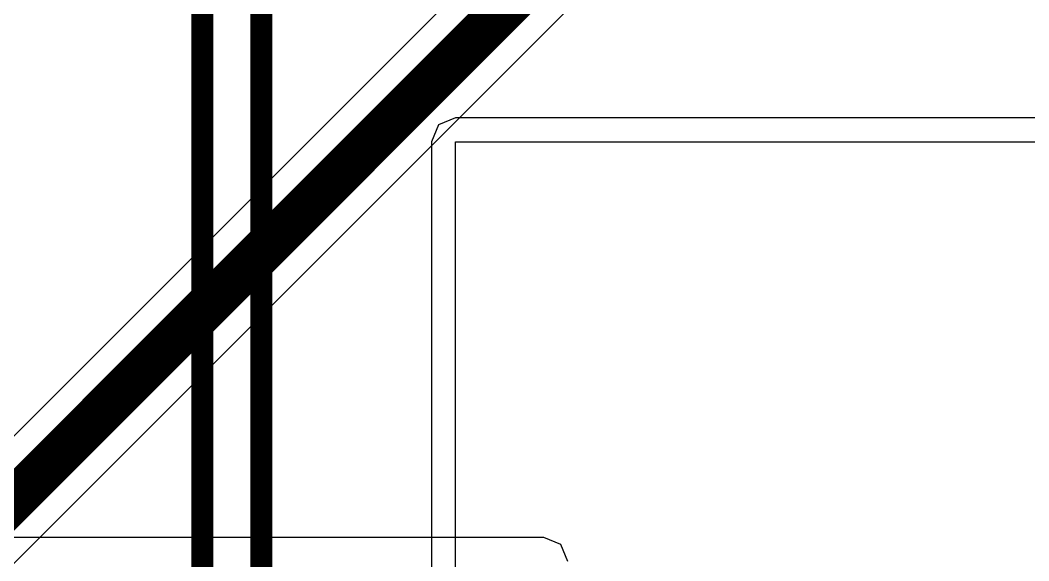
# Model space of a CAD drawing. Header units: inches. Extents: x -0.2 to 15.8, y 0 to 3.5.
# Drawn here: x 0.3624 to 0.5909, y 1.7111 to 1.8335 of the extents above; entities that cross this region are included whole.
import ezdxf

# ---------------------------------------------------------------- set-up
doc = ezdxf.new("R2010")
doc.units = ezdxf.units.IN
doc.header["$MEASUREMENT"] = 0
for name, color, linetype in [('Bottom Layer', 5, 'Continuous'), ('Signal_2', 76, 'Continuous'), ('Top Layer', 1, 'Continuous'), ('Top Overlay', 2, 'Continuous')]:
    doc.layers.add(name, color=color, linetype=linetype)

msp = doc.modelspace()

# ---------------------------------------------------------------- linework, layer by layer
at = {"layer": 'Bottom Layer'}
for p, q in [((0.49183, 1.87025), (0.34578, 1.7242)), ((0.35721, 1.70679), (0.50326, 1.85284))]:
    msp.add_line(p, q, dxfattribs=at)
msp.add_lwpolyline([(0.35, 1.714, 0.01, 0.01, 0), (0.49904, 1.86304, 0.01, 0.01, 0)], format="xyseb", dxfattribs=at)
at = {"layer": 'Signal_2'}
for p, q in [((0.45717, 1.80983), (0.45559, 1.806)), ((0.461, 1.81141), (0.45717, 1.80983)), ((0.99901, 1.81141), (0.461, 1.81141)), ((0.45559, 1.806), (0.45559, 1.427)), ((0.461, 1.427), (0.461, 1.806)), ((0.461, 1.806), (0.99901, 1.806))]:
    msp.add_line(p, q, dxfattribs=at)
at = {"layer": 'Top Layer'}
for p, q in [((0.481, 1.71641), (0.259, 1.71641)), ((0.48483, 1.71483), (0.481, 1.71641)), ((0.48641, 1.711), (0.48483, 1.71483))]:
    msp.add_line(p, q, dxfattribs=at)
at = {"layer": 'Top Overlay'}
for points in [[(0.40365, 1.62638, 0.005, 0.005, 0), (0.40365, 1.91378, 0.005, 0.005, 0)], [(0.417, 1.69808, 0.005, 0.005, 0), (0.417, 1.83808, 0.005, 0.005, 0)]]:
    msp.add_lwpolyline(points, format="xyseb", dxfattribs=at)

doc.saveas('drawing.dxf')
